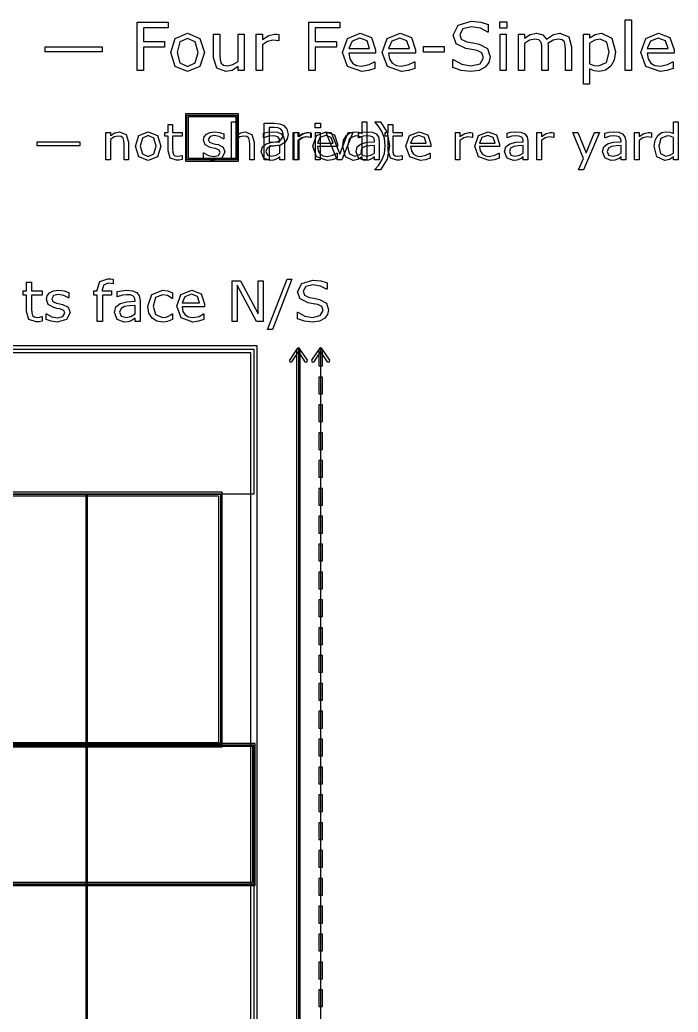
# Model space of a CAD drawing. Extents: x -1 to 182, y 89 to 480.
# Drawn here: x 52.92 to 84.18, y 433.12 to 480.25 of the extents above; entities that cross this region are included whole.
import ezdxf

# ---------------------------------------------------------------- set-up
doc = ezdxf.new("R2010")
doc.units = 0
doc.header["$MEASUREMENT"] = 0
doc.layers.add('Layer 1', color=7, linetype='Continuous')

msp = doc.modelspace()

# ---------------------------------------------------------------- linework, layer by layer
at = {"layer": 'Layer 1', "color": 7}
for points in [[(81.958717, 477.837838), (81.667263, 477.837838), (81.667263, 480.250091), (81.958717, 480.250091), (81.958717, 477.837838)], [(59.958537, 479.87337), (58.791168, 479.87337), (58.791168, 479.222248), (59.794208, 479.222248), (59.794208, 478.949397), (58.791168, 478.949397), (58.791168, 477.837838), (58.484212, 477.837838), (58.484212, 480.146221), (59.958537, 480.146221), (59.958537, 479.87337)], [(68.11307, 479.87337), (66.945701, 479.87337), (66.945701, 479.222248), (67.948738, 479.222248), (67.948738, 478.949397), (66.945701, 478.949397), (66.945701, 477.837838), (66.638742, 477.837838), (66.638742, 480.146221), (68.11307, 480.146221), (68.11307, 479.87337)], [(75.256811, 478.496712), (75.193248, 478.230062), (75.018065, 478.00682), (74.728161, 477.851791), (74.331287, 477.79598), (73.881702, 477.842489), (73.477075, 477.980465), (73.477075, 478.364937), (73.498771, 478.364937), (73.903395, 478.140145), (74.334377, 478.06108), (74.77776, 478.16805), (74.937441, 478.453304), (74.861476, 478.679646), (74.633583, 478.792817), (74.380885, 478.843977), (74.094083, 478.895137), (73.638296, 479.116828), (73.491019, 479.527655), (73.735964, 480.002044), (74.357631, 480.188079), (74.804115, 480.14157), (75.163781, 480.026849), (75.163781, 479.664081), (75.142085, 479.664081), (74.79482, 479.848565), (74.356089, 479.922979), (73.959214, 479.82066), (73.810386, 479.557111), (73.8848, 479.330768), (74.146798, 479.205195), (74.428952, 479.152485), (74.739012, 479.088923), (75.126583, 478.882734), (75.256808, 478.496712), (75.256811, 478.496712)], [(76.039707, 479.859417), (75.711045, 479.859417), (75.711045, 480.161724), (76.039707, 480.161724), (76.039707, 479.859417)], [(61.684013, 478.7029), (61.466973, 478.034725), (60.885612, 477.789779), (60.301154, 478.034725), (60.085662, 478.7029), (60.301154, 479.371076), (60.885612, 479.617572), (61.466973, 479.371076), (61.684013, 478.7029), (61.684013, 478.7029)], [(63.570717, 477.837838), (63.279263, 477.837838), (63.279263, 478.030074), (62.997109, 477.851791), (62.699453, 477.789779), (62.274673, 477.95566), (62.122744, 478.445552), (62.122744, 479.569513), (62.414198, 479.569513), (62.414198, 478.583528), (62.426607, 478.357186), (62.479318, 478.197506), (62.587836, 478.098287), (62.781625, 478.067281), (63.028121, 478.126192), (63.279268, 478.27657), (63.279268, 479.569513), (63.570722, 479.569513), (63.570717, 477.837838)], [(65.224877, 479.251703), (65.209372, 479.251703), (65.082248, 479.273407), (64.938071, 479.281159), (64.677621, 479.220698), (64.435777, 479.067219), (64.435777, 477.837838), (64.144322, 477.837838), (64.144322, 479.569513), (64.435777, 479.569513), (64.435777, 479.313715), (64.741185, 479.510602), (65.012485, 479.569513), (65.122555, 479.564862), (65.224874, 479.55091), (65.224877, 479.251703)], [(69.812188, 478.673445), (68.5363, 478.673445), (68.584359, 478.394393), (68.716132, 478.200606), (68.906819, 478.088985), (69.151765, 478.051778), (69.50678, 478.121541), (69.762578, 478.261067), (69.778083, 478.261067), (69.778083, 477.943258), (69.477326, 477.839388), (69.154866, 477.79753), (68.482039, 478.030074), (68.240194, 478.693599), (68.471186, 479.367975), (69.082002, 479.617572), (69.621503, 479.412934), (69.812188, 478.831574), (69.812188, 478.673445)], [(69.528486, 478.896687), (69.412212, 479.251703), (69.066498, 479.377277), (68.692877, 479.239301), (68.5363, 478.896687), (69.528486, 478.896687)], [(71.703543, 478.673445), (70.427653, 478.673445), (70.475712, 478.394393), (70.607487, 478.200606), (70.798172, 478.088985), (71.04312, 478.051778), (71.398135, 478.121541), (71.653934, 478.261067), (71.669439, 478.261067), (71.669439, 477.943258), (71.368682, 477.839388), (71.046221, 477.79753), (70.373397, 478.030074), (70.13155, 478.693599), (70.362544, 479.367975), (70.973358, 479.617572), (71.512861, 479.412934), (71.703546, 478.831574), (71.703543, 478.673445)], [(71.419839, 478.896687), (71.303568, 479.251703), (70.957853, 479.377277), (70.584233, 479.239301), (70.427653, 478.896687), (71.419839, 478.896687)], [(76.021104, 477.837838), (75.72965, 477.837838), (75.72965, 479.569513), (76.021104, 479.569513), (76.021104, 477.837838)], [(79.124787, 477.837838), (78.83333, 477.837838), (78.83333, 478.823823), (78.822482, 479.039314), (78.780625, 479.205195), (78.678306, 479.305964), (78.486068, 479.34007), (78.241122, 479.278058), (77.996177, 479.123029), (78.003929, 479.039314), (78.007024, 478.946296), (78.007024, 477.837838), (77.71557, 477.837838), (77.71557, 478.823823), (77.704722, 479.040864), (77.662865, 479.206745), (77.560546, 479.305964), (77.36831, 479.34007), (77.128014, 479.281159), (76.88927, 479.130781), (76.88927, 477.837838), (76.597816, 477.837838), (76.597816, 479.569513), (76.88927, 479.569513), (76.88927, 479.377277), (77.16057, 479.55401), (77.450474, 479.617572), (77.74968, 479.543158), (77.934166, 479.336969), (78.256627, 479.55091), (78.568234, 479.617572), (78.988363, 479.443939), (79.12479, 478.961799), (79.124787, 477.837838)], [(81.209929, 478.724604), (81.149466, 478.338582), (80.978934, 478.044027), (80.73709, 477.865743), (80.444085, 477.803732), (80.199137, 477.833187), (79.977445, 477.924654), (79.977445, 477.199118), (79.685991, 477.199118), (79.685991, 479.569513), (79.977445, 479.569513), (79.977445, 479.388129), (80.237896, 479.55091), (80.547953, 479.617572), (81.034746, 479.380378), (81.209929, 478.724604), (81.209929, 478.724604)], [(80.909172, 478.716852), (80.802201, 479.18504), (80.473539, 479.340069), (80.220843, 479.285809), (79.977445, 479.143182), (79.977445, 478.161848), (80.189837, 478.085884), (80.392925, 478.06573), (80.772745, 478.230061), (80.909172, 478.716853), (80.909172, 478.716852)], [(83.984949, 478.673445), (82.709059, 478.673445), (82.757117, 478.394393), (82.888893, 478.200606), (83.079578, 478.088985), (83.324524, 478.051778), (83.679541, 478.121541), (83.93534, 478.261067), (83.950844, 478.261067), (83.950844, 477.943258), (83.650088, 477.839388), (83.327627, 477.79753), (82.654801, 478.030074), (82.412956, 478.693599), (82.64395, 479.367975), (83.254764, 479.617572), (83.794264, 479.412934), (83.984952, 478.831574), (83.984949, 478.673445)], [(83.701245, 478.896687), (83.584974, 479.251703), (83.239259, 479.377277), (82.865639, 479.239301), (82.709059, 478.896687), (83.701245, 478.896687)], [(56.82075, 478.724604), (54.120143, 478.724604), (54.120143, 478.972651), (56.82075, 478.972651), (56.82075, 478.724604)], [(73.063148, 478.707551), (72.095767, 478.707551), (72.095767, 478.988154), (73.063148, 478.988154), (73.063148, 478.707551)], [(60.787944, 475.78732), (60.787944, 473.538364), (63.301483, 473.538364), (63.301483, 475.78732), (60.787944, 475.78732)], [(60.85409, 475.721174), (63.235337, 475.721174), (63.235337, 473.60451), (60.85409, 473.60451), (60.85409, 475.721174)], [(60.920236, 475.655028), (63.169191, 475.655028), (63.169191, 473.670656), (60.920236, 473.670656), (60.920236, 475.655028)], [(60.625551, 473.616137), (60.490675, 473.589395), (60.361614, 473.57893), (60.059306, 473.6859), (59.955825, 474.028902), (59.955825, 474.719557), (59.808159, 474.719557), (59.808159, 474.903266), (59.955825, 474.903266), (59.955825, 475.276499), (60.174416, 475.276499), (60.174416, 474.903266), (60.625551, 474.903266), (60.625551, 474.719557), (60.174416, 474.719557), (60.174416, 474.127733), (60.179073, 473.967278), (60.21163, 473.860308), (60.281392, 473.791708), (60.418592, 473.77078), (60.530214, 473.785895), (60.613931, 473.812638), (60.625546, 473.812638), (60.625551, 473.616137)], [(64.053245, 473.60451), (63.834655, 473.60451), (63.834655, 474.343999), (63.824204, 474.51143), (63.785834, 474.634678), (63.702117, 474.706767), (63.560266, 474.731185), (63.373068, 474.687002), (63.185871, 474.574218), (63.185871, 473.60451), (62.96728, 473.60451), (62.96728, 475.4137), (63.185871, 475.4137), (63.185871, 474.759089), (63.397484, 474.891639), (63.62189, 474.939311), (63.9428, 474.812574), (64.053258, 474.447481), (64.053245, 473.60451)], [(65.6587, 474.812574), (65.618005, 474.598634), (65.506385, 474.428877), (65.294769, 474.294002), (64.986649, 474.249819), (64.75643, 474.249819), (64.75643, 473.60451), (64.526214, 473.60451), (64.526214, 475.335797), (64.995952, 475.335797), (65.259889, 475.309055), (65.451736, 475.227665), (65.604053, 475.062559), (65.6587, 474.812574), (65.6587, 474.812574)], [(65.419181, 474.806761), (65.387786, 474.962566), (65.292443, 475.070699), (65.164544, 475.121858), (64.984323, 475.138135), (64.75643, 475.138135), (64.75643, 474.446318), (64.950605, 474.446318), (65.177334, 474.470736), (65.319187, 474.550964), (65.395927, 474.668398), (65.419184, 474.806762), (65.419181, 474.806761)], [(67.195814, 475.120695), (66.949318, 475.120695), (66.949318, 475.347425), (67.195814, 475.347425), (67.195814, 475.120695)], [(69.392448, 473.60451), (69.173855, 473.60451), (69.173855, 473.740548), (68.977357, 473.613812), (68.755277, 473.568466), (68.385532, 473.747524), (68.249494, 474.244005), (68.296003, 474.538173), (68.423902, 474.757927), (68.607613, 474.892802), (68.826203, 474.939311), (69.007588, 474.917218), (69.173855, 474.850943), (69.173855, 475.413699), (69.392448, 475.413699), (69.392448, 473.60451)], [(70.478426, 474.269585), (70.364478, 473.640554), (70.044732, 473.12547), (69.778469, 473.12547), (69.778469, 473.137098), (69.957528, 473.333598), (70.116821, 473.591721), (70.230766, 473.905655), (70.273787, 474.269586), (70.230766, 474.632354), (70.116821, 474.947451), (69.957528, 475.205574), (69.778469, 475.402074), (69.778469, 475.413702), (70.044732, 475.413702), (70.364478, 474.898618), (70.478426, 474.269587), (70.478426, 474.269585)], [(71.081617, 473.616137), (70.946743, 473.589395), (70.81768, 473.57893), (70.515375, 473.6859), (70.411892, 474.028902), (70.411892, 474.719557), (70.264228, 474.719557), (70.264228, 474.903266), (70.411892, 474.903266), (70.411892, 475.276499), (70.630485, 475.276499), (70.630485, 474.903266), (71.081617, 474.903266), (71.081617, 474.719557), (70.630485, 474.719557), (70.630485, 474.127733), (70.635141, 473.967278), (70.667698, 473.860308), (70.737461, 473.791708), (70.874663, 473.77078), (70.986283, 473.785895), (71.069999, 473.812638), (71.081615, 473.812638), (71.081617, 473.616137)], [(84.181966, 473.60451), (83.963375, 473.60451), (83.963375, 473.740548), (83.766875, 473.613812), (83.544794, 473.568466), (83.17505, 473.747524), (83.039012, 474.244005), (83.08552, 474.538173), (83.21342, 474.757927), (83.39713, 474.892802), (83.615721, 474.939311), (83.797106, 474.917218), (83.963375, 474.850943), (83.963375, 475.413699), (84.181966, 475.413699), (84.181966, 473.60451)], [(58.085012, 473.60451), (57.866421, 473.60451), (57.866421, 474.343999), (57.85597, 474.51143), (57.817601, 474.634678), (57.733884, 474.706767), (57.592033, 474.731185), (57.404835, 474.687002), (57.217637, 474.574218), (57.217637, 473.60451), (56.999047, 473.60451), (56.999047, 474.903266), (57.217637, 474.903266), (57.217637, 474.759089), (57.429251, 474.891639), (57.653657, 474.939311), (57.974567, 474.812574), (58.085025, 474.447481), (58.085012, 473.60451)], [(59.612823, 474.253307), (59.450043, 473.752175), (59.014024, 473.568466), (58.575678, 473.752175), (58.414061, 474.253307), (58.575678, 474.754438), (59.014024, 474.939311), (59.450043, 474.754438), (59.612823, 474.253307), (59.612823, 474.253307)], [(59.387255, 474.253307), (59.288425, 474.627702), (59.014024, 474.75095), (58.737296, 474.627702), (58.639628, 474.253307), (58.738461, 473.8824), (59.014024, 473.756826), (59.287261, 473.881237), (59.387255, 474.253307), (59.387255, 474.253307)], [(62.654495, 473.978905), (62.506829, 473.687063), (62.105692, 473.573117), (61.840593, 473.606835), (61.639441, 473.682412), (61.639441, 473.927746), (61.651083, 473.927746), (61.881299, 473.803335), (62.124308, 473.757989), (62.349876, 473.804497), (62.431267, 473.951), (62.387084, 474.067272), (62.217325, 474.134709), (62.095241, 474.159128), (61.959203, 474.189359), (61.716194, 474.321909), (61.645267, 474.538174), (61.677824, 474.689328), (61.778982, 474.816064), (61.944087, 474.902105), (62.169655, 474.934661), (62.404523, 474.905593), (62.603349, 474.836993), (62.603349, 474.603286), (62.591734, 474.603286), (62.388259, 474.706768), (62.153388, 474.749789), (61.951078, 474.70328), (61.868522, 474.567242), (61.918521, 474.446319), (62.076651, 474.380044), (62.211525, 474.352139), (62.337099, 474.326559), (62.571969, 474.206799), (62.654522, 473.978907), (62.654495, 473.978905)], [(65.483388, 473.60451), (65.265959, 473.60451), (65.265959, 473.742873), (65.186896, 473.687063), (65.091551, 473.631252), (64.96598, 473.587069), (64.79971, 473.568466), (64.502055, 473.684738), (64.379968, 473.981231), (64.442756, 474.219588), (64.624138, 474.363766), (64.909004, 474.434691), (65.265959, 474.462597), (65.265959, 474.496315), (65.239217, 474.619564), (65.164803, 474.696303), (65.053184, 474.732347), (64.917146, 474.74165), (64.725296, 474.718396), (64.506706, 474.653283), (64.495091, 474.653283), (64.495091, 474.875363), (64.679963, 474.913732), (64.91832, 474.934661), (65.156678, 474.911407), (65.333411, 474.834667), (65.445031, 474.696304), (65.483401, 474.485852), (65.483388, 473.60451)], [(66.714707, 474.664909), (66.703091, 474.664909), (66.607746, 474.681186), (66.499614, 474.686999), (66.304278, 474.641653), (66.122893, 474.526544), (66.122893, 473.60451), (65.904302, 473.60451), (65.904302, 474.903266), (66.122893, 474.903266), (66.122893, 474.711418), (66.35195, 474.859083), (66.555425, 474.903266), (66.637978, 474.899779), (66.714717, 474.889315), (66.714707, 474.664909)], [(66.755143, 474.66491), (66.743528, 474.66491), (66.648185, 474.681187), (66.54005, 474.687), (66.344714, 474.641654), (66.163332, 474.526545), (66.163332, 473.60451), (65.944738, 473.60451), (65.944738, 474.903266), (66.163332, 474.903266), (66.163332, 474.711418), (66.392386, 474.859083), (66.595861, 474.903266), (66.678414, 474.899779), (66.755153, 474.889315), (66.755143, 474.66491)], [(68.00765, 474.231215), (67.050732, 474.231215), (67.086776, 474.021926), (67.185609, 473.876586), (67.328621, 473.79287), (67.512332, 473.764965), (67.778595, 473.817287), (67.970441, 473.921932), (67.982057, 473.921932), (67.982057, 473.683575), (67.756489, 473.605673), (67.514644, 473.574279), (67.010024, 473.748687), (66.828639, 474.24633), (67.001885, 474.752113), (67.459997, 474.939311), (67.864621, 474.785832), (68.007636, 474.349813), (68.00765, 474.231215)], [(67.181862, 473.60451), (66.963269, 473.60451), (66.963269, 474.903266), (67.181862, 474.903266), (67.181862, 473.60451)], [(67.794872, 474.398647), (67.707668, 474.664909), (67.448382, 474.759089), (67.168168, 474.655607), (67.050732, 474.398647), (67.794872, 474.398647)], [(68.737579, 474.903266), (68.212029, 473.60451), (67.992275, 473.60451), (67.470215, 474.903266), (67.707409, 474.903266), (68.10971, 473.86961), (68.508524, 474.903266), (68.737579, 474.903266)], [(69.173855, 473.924257), (69.173855, 474.66956), (69.015727, 474.724208), (68.863409, 474.739323), (68.577382, 474.611424), (68.475062, 474.248656), (68.554127, 473.896352), (68.807601, 473.776593), (68.99596, 473.817288), (69.173855, 473.924258), (69.173855, 473.924257)], [(69.986336, 473.60451), (69.76891, 473.60451), (69.76891, 473.742873), (69.689845, 473.687063), (69.594502, 473.631252), (69.468928, 473.587069), (69.302659, 473.568466), (69.005003, 473.684738), (68.882917, 473.981231), (68.945705, 474.219588), (69.12709, 474.363766), (69.411956, 474.434691), (69.76891, 474.462597), (69.76891, 474.496315), (69.742166, 474.619564), (69.667752, 474.696303), (69.556132, 474.732347), (69.420094, 474.74165), (69.228245, 474.718396), (69.009655, 474.653283), (68.998013, 474.653283), (68.998013, 474.875363), (69.182885, 474.913732), (69.421243, 474.934661), (69.6596, 474.911407), (69.836334, 474.834667), (69.947956, 474.696304), (69.986323, 474.485852), (69.986336, 473.60451)], [(72.432697, 474.231215), (71.47578, 474.231215), (71.511824, 474.021926), (71.610656, 473.876586), (71.753669, 473.79287), (71.937379, 473.764965), (72.203642, 473.817287), (72.395489, 473.921932), (72.407104, 473.921932), (72.407104, 473.683575), (72.181536, 473.605673), (71.939692, 473.574279), (71.435071, 473.748687), (71.253686, 474.24633), (71.426933, 474.752113), (71.885042, 474.939311), (72.289669, 474.785832), (72.432684, 474.349813), (72.432697, 474.231215)], [(72.21992, 474.398647), (72.132716, 474.664909), (71.87343, 474.759089), (71.593215, 474.655607), (71.47578, 474.398647), (72.21992, 474.398647)], [(74.411643, 474.664909), (74.400028, 474.664909), (74.304683, 474.681186), (74.19655, 474.686999), (74.001214, 474.641653), (73.819829, 474.526544), (73.819829, 473.60451), (73.601239, 473.60451), (73.601239, 474.903266), (73.819829, 474.903266), (73.819829, 474.711418), (74.048887, 474.859083), (74.252361, 474.903266), (74.334914, 474.899779), (74.411654, 474.889315), (74.411643, 474.664909)], [(75.704586, 474.231215), (74.747669, 474.231215), (74.783713, 474.021926), (74.882545, 473.876586), (75.025558, 473.79287), (75.209268, 473.764965), (75.475531, 473.817287), (75.667378, 473.921932), (75.678993, 473.921932), (75.678993, 473.683575), (75.453425, 473.605673), (75.211581, 473.574279), (74.70696, 473.748687), (74.525575, 474.24633), (74.698821, 474.752113), (75.156934, 474.939311), (75.561558, 474.785832), (75.704573, 474.349813), (75.704586, 474.231215)], [(75.491808, 474.398647), (75.404605, 474.664909), (75.145318, 474.759089), (74.865104, 474.655607), (74.747669, 474.398647), (75.491808, 474.398647)], [(77.045199, 473.60451), (76.827773, 473.60451), (76.827773, 473.742873), (76.748707, 473.687063), (76.653365, 473.631252), (76.527791, 473.587069), (76.361522, 473.568466), (76.063866, 473.684738), (75.941779, 473.981231), (76.004568, 474.219588), (76.185953, 474.363766), (76.470818, 474.434691), (76.827773, 474.462597), (76.827773, 474.496315), (76.801029, 474.619564), (76.726615, 474.696303), (76.614995, 474.732347), (76.478957, 474.74165), (76.287108, 474.718396), (76.068517, 474.653283), (76.056902, 474.653283), (76.056902, 474.875363), (76.241774, 474.913732), (76.480132, 474.934661), (76.718489, 474.911407), (76.895223, 474.834667), (77.006842, 474.696304), (77.045212, 474.485852), (77.045199, 473.60451)], [(78.276518, 474.664909), (78.264903, 474.664909), (78.16956, 474.681186), (78.061425, 474.686999), (77.866089, 474.641653), (77.684707, 474.526544), (77.684707, 473.60451), (77.466114, 473.60451), (77.466114, 474.903266), (77.684707, 474.903266), (77.684707, 474.711418), (77.913762, 474.859083), (78.117236, 474.903266), (78.199789, 474.899779), (78.276529, 474.889315), (78.276518, 474.664909)], [(80.442662, 474.903266), (79.684571, 473.12547), (79.450864, 473.12547), (79.692709, 473.667297), (79.175301, 474.903266), (79.412495, 474.903266), (79.811306, 473.940536), (80.213607, 474.903266), (80.442662, 474.903266)], [(81.691422, 473.60451), (81.473993, 473.60451), (81.473993, 473.742873), (81.39493, 473.687063), (81.299585, 473.631252), (81.174011, 473.587069), (81.007745, 473.568466), (80.710089, 473.684738), (80.588002, 473.981231), (80.650791, 474.219588), (80.832173, 474.363766), (81.117039, 474.434691), (81.473993, 474.462597), (81.473993, 474.496315), (81.447252, 474.619564), (81.372838, 474.696303), (81.261215, 474.732347), (81.125177, 474.74165), (80.933331, 474.718396), (80.714738, 474.653283), (80.703123, 474.653283), (80.703123, 474.875363), (80.887995, 474.913732), (81.126352, 474.934661), (81.36471, 474.911407), (81.541443, 474.834667), (81.653063, 474.696304), (81.691433, 474.485852), (81.691422, 473.60451)], [(82.922741, 474.664909), (82.911126, 474.664909), (82.815783, 474.681186), (82.707651, 474.686999), (82.512315, 474.641653), (82.33093, 474.526544), (82.33093, 473.60451), (82.112339, 473.60451), (82.112339, 474.903266), (82.33093, 474.903266), (82.33093, 474.711418), (82.559987, 474.859083), (82.763462, 474.903266), (82.846015, 474.899779), (82.922754, 474.889315), (82.922741, 474.664909)], [(83.963375, 473.924257), (83.963375, 474.66956), (83.805244, 474.724208), (83.652929, 474.739323), (83.366899, 474.611424), (83.26458, 474.248656), (83.343645, 473.896352), (83.597118, 473.776593), (83.785477, 473.817288), (83.963375, 473.924258), (83.963375, 473.924257)], [(55.768876, 474.269585), (53.743422, 474.269585), (53.743422, 474.45562), (55.768876, 474.45562), (55.768876, 474.269585)], [(65.265959, 473.924257), (65.265959, 474.285863), (65.029927, 474.268422), (64.815988, 474.234703), (64.663672, 474.150987), (64.605536, 473.996346), (64.672973, 473.827751), (64.878776, 473.771941), (65.089228, 473.816124), (65.265959, 473.924257), (65.265959, 473.924257)], [(69.76891, 473.924257), (69.76891, 474.285863), (69.532878, 474.268422), (69.318936, 474.234703), (69.166621, 474.150987), (69.108484, 473.996346), (69.175924, 473.827751), (69.381724, 473.771941), (69.592176, 473.816124), (69.76891, 473.924257), (69.76891, 473.924257)], [(76.827773, 473.924257), (76.827773, 474.285863), (76.591741, 474.268422), (76.377799, 474.234703), (76.225484, 474.150987), (76.167347, 473.996346), (76.234787, 473.827751), (76.440587, 473.771941), (76.651039, 473.816124), (76.827773, 473.924257), (76.827773, 473.924257)], [(81.473993, 473.924257), (81.473993, 474.285863), (81.237961, 474.268422), (81.024022, 474.234703), (80.871707, 474.150987), (80.81357, 473.996346), (80.881007, 473.827751), (81.086808, 473.771941), (81.29726, 473.816124), (81.473993, 473.924257), (81.473993, 473.924257)], [(53.97984, 465.944523), (53.82998, 465.914809), (53.686579, 465.90318), (53.35068, 466.022036), (53.2357, 466.403149), (53.2357, 467.170543), (53.07163, 467.170543), (53.07163, 467.374665), (53.2357, 467.374665), (53.2357, 467.789368), (53.47858, 467.789368), (53.47858, 467.374665), (53.97984, 467.374665), (53.97984, 467.170543), (53.47858, 467.170543), (53.47858, 466.512961), (53.483739, 466.334678), (53.519913, 466.215822), (53.597428, 466.1396), (53.749872, 466.116345), (53.873896, 466.133141), (53.966915, 466.162855), (53.979827, 466.162855), (53.97984, 465.944523)], [(57.358184, 467.706687), (57.345272, 467.706687), (57.240627, 467.729941), (57.126941, 467.74286), (56.899564, 467.673097), (56.829801, 467.423759), (56.829801, 467.374666), (57.267757, 467.374666), (57.267757, 467.170545), (56.837553, 467.170545), (56.837553, 465.931603), (56.594674, 465.931603), (56.594674, 467.170544), (56.430601, 467.170544), (56.430601, 467.374666), (56.594674, 467.374666), (56.594674, 467.422466), (56.722574, 467.816498), (57.092058, 467.954733), (57.238045, 467.94698), (57.358192, 467.928894), (57.358184, 467.706687)], [(64.472728, 465.931603), (64.15621, 465.931603), (63.244121, 467.652426), (63.244121, 465.931603), (63.005118, 465.931603), (63.005118, 467.855256), (63.401736, 467.855256), (64.233725, 466.284294), (64.233725, 467.855256), (64.472728, 467.855256), (64.472728, 465.931603)], [(65.836984, 467.941814), (64.910684, 465.538863), (64.687183, 465.538863), (65.609607, 467.941814), (65.836984, 467.941814)], [(67.583645, 466.480664), (67.530675, 466.258456), (67.384692, 466.072421), (67.143104, 465.94323), (66.812375, 465.896721), (66.437723, 465.935479), (66.100533, 466.050459), (66.100533, 466.370852), (66.11863, 466.370852), (66.455817, 466.183525), (66.81497, 466.117638), (67.184455, 466.20678), (67.317522, 466.444491), (67.254218, 466.63311), (67.064308, 466.727419), (66.853726, 466.770052), (66.614723, 466.812685), (66.234901, 466.997428), (66.112172, 467.339784), (66.316292, 467.735108), (66.834348, 467.890137), (67.206418, 467.85138), (67.506141, 467.755779), (67.506141, 467.453472), (67.488043, 467.453472), (67.198655, 467.607209), (66.833047, 467.669221), (66.502318, 467.583955), (66.378295, 467.36433), (66.440305, 467.175711), (66.658639, 467.071067), (66.893766, 467.027142), (67.152147, 466.974174), (67.475123, 466.80235), (67.583645, 466.480664), (67.583645, 466.480664)], [(55.304049, 466.347598), (55.139976, 466.023329), (54.694267, 465.896722), (54.399712, 465.934187), (54.176211, 466.018161), (54.176211, 466.290754), (54.189123, 466.290754), (54.444921, 466.15252), (54.714928, 466.102135), (54.96556, 466.153812), (55.055994, 466.316592), (55.006901, 466.445783), (54.818282, 466.520714), (54.682631, 466.547844), (54.53148, 466.581434), (54.26147, 466.728711), (54.182664, 466.969006), (54.218835, 467.136955), (54.331233, 467.277773), (54.514684, 467.373374), (54.765313, 467.409548), (55.026279, 467.37725), (55.247195, 467.301027), (55.247195, 467.041354), (55.234284, 467.041354), (55.008197, 467.156333), (54.747234, 467.204134), (54.522442, 467.152458), (54.430716, 467.001304), (54.486268, 466.866946), (54.661967, 466.793307), (54.811829, 466.762301), (54.951354, 466.733879), (55.212321, 466.600813), (55.304046, 466.347598), (55.304049, 466.347598)], [(58.633299, 465.931603), (58.391711, 465.931603), (58.391711, 466.08534), (58.303862, 466.023329), (58.197925, 465.961317), (58.058398, 465.912224), (57.873655, 465.891553), (57.542926, 466.020743), (57.407277, 466.35018), (57.47704, 466.615022), (57.678578, 466.775218), (57.995096, 466.854025), (58.391711, 466.885031), (58.391711, 466.922496), (58.361996, 467.059438), (58.279314, 467.144704), (58.15529, 467.184754), (58.00414, 467.195088), (57.790973, 467.169249), (57.548094, 467.096902), (57.535182, 467.096902), (57.535182, 467.343657), (57.740596, 467.38629), (58.005439, 467.409544), (58.270278, 467.383705), (58.466649, 467.298439), (58.590672, 467.144702), (58.633307, 466.910866), (58.633299, 465.931603)], [(60.168087, 466.022037), (59.936834, 465.931603), (59.705583, 465.899305), (59.41878, 465.944522), (59.195279, 466.084048), (59.049293, 466.319176), (58.997617, 466.651197), (59.191403, 467.206717), (59.705583, 467.408255), (59.948462, 467.373374), (60.168087, 467.288108), (60.168087, 467.018099), (60.155175, 467.018099), (59.925216, 467.151165), (59.695256, 467.197674), (59.368404, 467.058148), (59.249548, 466.651197), (59.365819, 466.249413), (59.695256, 466.109886), (59.845116, 466.129264), (59.982059, 466.179649), (60.081537, 466.236493), (60.155175, 466.289461), (60.168087, 466.289461), (60.168087, 466.022037)], [(61.68737, 466.627942), (60.62413, 466.627942), (60.66418, 466.395398), (60.773993, 466.23391), (60.932896, 466.140892), (61.137019, 466.109886), (61.432865, 466.168022), (61.646029, 466.284294), (61.658941, 466.284294), (61.658941, 466.019453), (61.408312, 465.932895), (61.139594, 465.898013), (60.578905, 466.0918), (60.377367, 466.644737), (60.569862, 467.206717), (61.078874, 467.414715), (61.528459, 467.244183), (61.687362, 466.759717), (61.68737, 466.627942)], [(61.450952, 466.813977), (61.354059, 467.109824), (61.065963, 467.214469), (60.754612, 467.099489), (60.62413, 466.813977), (61.450952, 466.813977)], [(58.391711, 466.286878), (58.391711, 466.688662), (58.129454, 466.669284), (57.891742, 466.631818), (57.722501, 466.538801), (57.657906, 466.366977), (57.732836, 466.17965), (57.961505, 466.117638), (58.19534, 466.166731), (58.391711, 466.286878), (58.391711, 466.286878)], [(66.087872, 464.647445), (65.717353, 464.091408), (65.736985, 463.99529), (65.833103, 464.014411), (66.14575, 464.483115), (66.458392, 464.01441), (66.55451, 463.995288), (66.574142, 464.091406), (66.203622, 464.647444), (66.145745, 464.6785), (66.087867, 464.647444), (66.087872, 464.647445)], [(67.146204, 464.647445), (66.775685, 464.091408), (66.795317, 463.99529), (66.891435, 464.014411), (67.204082, 464.483115), (67.516724, 464.01441), (67.612842, 463.995288), (67.632474, 464.091406), (67.261954, 464.647444), (67.204077, 464.6785), (67.146199, 464.647444), (67.146204, 464.647445)], [(4.762494, 464.608688), (64.029086, 464.608688), (64.029086, 457.72953), (4.762494, 457.72953), (4.762494, 464.608688)], [(66.14575, 464.608688), (66.14575, 345.281755)], [(67.111581, 464.608688), (67.111581, 463.814939), (67.296583, 463.814939), (67.296583, 464.608688), (67.111581, 464.608688)], [(67.204082, 464.608688), (67.204082, 363.008816)], [(67.111581, 463.285773), (67.111581, 462.492024), (67.296583, 462.492024), (67.296583, 463.285773), (67.111581, 463.285773)], [(67.111581, 461.962858), (67.111581, 461.169109), (67.296583, 461.169109), (67.296583, 461.962858), (67.111581, 461.962858)], [(67.111581, 460.639943), (67.111581, 459.846194), (67.296583, 459.846194), (67.296583, 460.639943), (67.111581, 460.639943)], [(67.111581, 459.317028), (67.111581, 458.523279), (67.296583, 458.523279), (67.296583, 459.317028), (67.111581, 459.317028)], [(56.091596, 457.72953), (56.091596, 369.623391)], [(67.111581, 457.994113), (67.111581, 457.200364), (67.296583, 457.200364), (67.296583, 457.994113), (67.111581, 457.994113)], [(67.111581, 456.671198), (67.111581, 455.877449), (67.296583, 455.877449), (67.296583, 456.671198), (67.111581, 456.671198)], [(67.111581, 455.348283), (67.111581, 454.554534), (67.296583, 454.554534), (67.296583, 455.348283), (67.111581, 455.348283)], [(67.111581, 454.025368), (67.111581, 453.231619), (67.296583, 453.231619), (67.296583, 454.025368), (67.111581, 454.025368)], [(67.111581, 452.702453), (67.111581, 451.908704), (67.296583, 451.908704), (67.296583, 452.702453), (67.111581, 452.702453)], [(67.111581, 451.379538), (67.111581, 450.585789), (67.296583, 450.585789), (67.296583, 451.379538), (67.111581, 451.379538)], [(67.111581, 450.056623), (67.111581, 449.262874), (67.296583, 449.262874), (67.296583, 450.056623), (67.111581, 450.056623)], [(67.111581, 448.733708), (67.111581, 447.939959), (67.296583, 447.939959), (67.296583, 448.733708), (67.111581, 448.733708)], [(67.111581, 447.410793), (67.111581, 446.617044), (67.296583, 446.617044), (67.296583, 447.410793), (67.111581, 447.410793)], [(4.696348, 445.889441), (4.696348, 439.142574), (64.095232, 439.142574), (64.095232, 445.889441), (4.696348, 445.889441)], [(67.111581, 446.087878), (67.111581, 445.294129), (67.296583, 445.294129), (67.296583, 446.087878), (67.111581, 446.087878)], [(67.111581, 444.764963), (67.111581, 443.971214), (67.296583, 443.971214), (67.296583, 444.764963), (67.111581, 444.764963)], [(67.111581, 443.442048), (67.111581, 442.648299), (67.296583, 442.648299), (67.296583, 443.442048), (67.111581, 443.442048)], [(67.111581, 442.119133), (67.111581, 441.325384), (67.296583, 441.325384), (67.296583, 442.119133), (67.111581, 442.119133)], [(67.111581, 440.796218), (67.111581, 440.002469), (67.296583, 440.002469), (67.296583, 440.796218), (67.111581, 440.796218)], [(67.111581, 439.473303), (67.111581, 438.679554), (67.296583, 438.679554), (67.296583, 439.473303), (67.111581, 439.473303)], [(4.762494, 439.20872), (64.029086, 439.20872), (64.029086, 432.329562), (4.762494, 432.329562), (4.762494, 439.20872)], [(67.111581, 438.150388), (67.111581, 437.356639), (67.296583, 437.356639), (67.296583, 438.150388), (67.111581, 438.150388)], [(67.111581, 436.827473), (67.111581, 436.033724), (67.296583, 436.033724), (67.296583, 436.827473), (67.111581, 436.827473)], [(67.111581, 435.504558), (67.111581, 434.710809), (67.296583, 434.710809), (67.296583, 435.504558), (67.111581, 435.504558)], [(67.111581, 434.181643), (67.111581, 433.387894), (67.296583, 433.387894), (67.296583, 434.181643), (67.111581, 434.181643)]]:
    msp.add_lwpolyline(points, dxfattribs=at)
for points in [[(61.383256, 478.7029), (61.25148, 479.202094), (60.885612, 479.366425), (60.516643, 479.202094), (60.386418, 478.7029), (60.518194, 478.208358), (60.885612, 478.040926), (61.24993, 478.206807), (61.383256, 478.7029), (61.383256, 478.7029)], [(4.603848, 464.767334), (4.603848, 345.123108), (64.187733, 345.123108), (64.187733, 464.767334), (4.603848, 464.767334)], [(4.92114, 464.450042), (63.870439, 464.450042), (63.870439, 345.440402), (4.92114, 345.440402), (4.92114, 464.450042)], [(66.053249, 464.608688), (66.053249, 345.281755), (66.238251, 345.281755), (66.238251, 464.608688), (66.053249, 464.608688)], [(6.257491, 457.822031), (6.257491, 445.730794), (62.534089, 445.730794), (62.534089, 457.822031), (6.257491, 457.822031)], [(6.349992, 457.72953), (62.441588, 457.72953), (62.441588, 445.823295), (6.349992, 445.823295), (6.349992, 457.72953)], [(6.442493, 457.637029), (62.349087, 457.637029), (62.349087, 445.915796), (6.442493, 445.915796), (6.442493, 457.637029)], [(56.051805, 457.72953), (56.051805, 369.623391), (56.131387, 369.623391), (56.131387, 457.72953), (56.051805, 457.72953)], [(4.762494, 445.823295), (64.029086, 445.823295), (64.029086, 439.20872), (4.762494, 439.20872), (4.762494, 445.823295)], [(4.82864, 445.757149), (63.96294, 445.757149), (63.96294, 439.274866), (4.82864, 439.274866), (4.82864, 445.757149)]]:
    msp.add_lwpolyline(points, close=True, dxfattribs=at)

doc.saveas('drawing.dxf')
